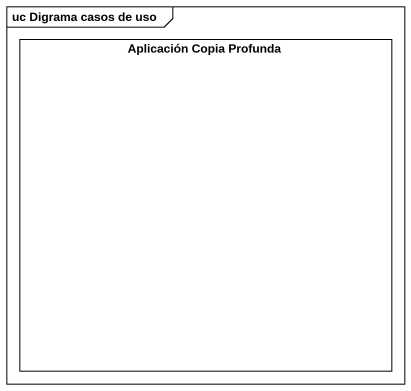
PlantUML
@startuml
mainframe uc Digrama casos de uso
rectangle "Aplicación Copia Profunda" as Aplicación_Copia_Profunda
@enduml
